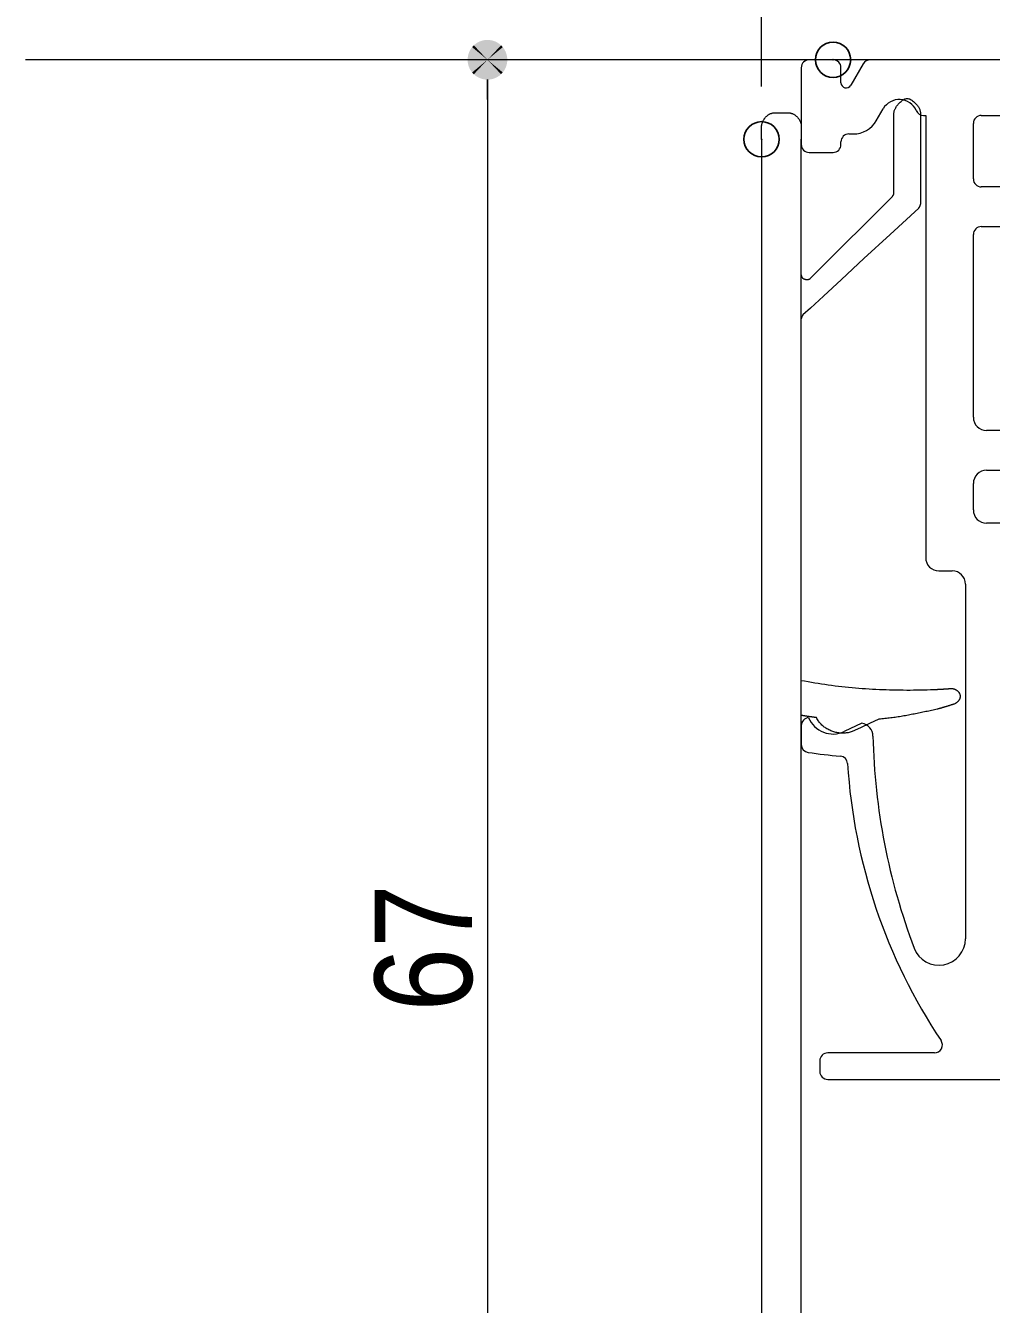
# Model space of a CAD drawing. Units: millimetres, scale not verified. Extents: x -4547 to 4547, y -2284 to 2284.
# Drawn here: x -674.4 to -400.8, y 363.5 to 725.6 of the extents above; entities that cross this region are included whole.
import ezdxf
from ezdxf.enums import TextEntityAlignment as Align

# ---------------------------------------------------------------- set-up
doc = ezdxf.new("R2010")
doc.units = ezdxf.units.MM
doc.header["$LTSCALE"] = 20
doc.header["$PDMODE"] = 32
doc.header["$PDSIZE"] = 10
for name, color, linetype, lineweight in [('0-1_3一般', 7, 'Continuous', 15), ('0-3_0', 7, 'Continuous', 25), ('0-5_2寸法-1', 7, 'Continuous', 15)]:
    doc.layers.add(name, color=color, linetype=linetype, lineweight=lineweight)
doc.layers.add('0-4_Defpoints', color=7, linetype='Continuous')
doc.styles.add('ＭＳ Ｐゴシック', font='')
doc.styles.get('ＭＳ Ｐゴシック').set_extended_font_data('MS PGothic')

# ---------------------------------------------------------------- blocks, each defined once
blk = doc.blocks.new('グループ-40')
at = {"layer": '0-1_3一般', "lineweight": 5}
for p, q in [((17719.7, 14274), (17719.7, 13839)), ((17899.7, 14319), (17764.7, 14319)), ((17944.7, 14189.4), (17944.7, 14274)), ((18071.2, 14296.5), (18000.7, 14174.4)), ((18904.7, 14319), (18110.2, 14319)), ((18144.8, 13974), (18183.8, 14041.5)), ((18412.2, 14004), (18424.7, 14004)), ((18424.7, 14004), (18424.7, 11499)), ((18739.7, 14004), (19654.7, 14004)), ((18694.7, 13644), (18694.7, 13959)), ((17944.7, 13839), (17944.7, 13854)), ((17989.7, 13899), (18014.9, 13899)), ((17764.7, 13794), (17899.7, 13794)), ((18889.7, 13599), (18739.7, 13599)), ((18694.7, 12294), (18694.7, 13329)), ((18739.7, 13374), (18889.7, 13374)), ((18859.7, 12219), (18769.7, 12219)), ((18769.7, 11994), (18859.7, 11994)), ((18694.7, 11769), (18694.7, 11919)), ((19804.7, 11694), (18769.7, 11694)), ((18499.7, 11424), (18574.7, 11424)), ((18649.7, 11349), (18649.7, 9340.5)), ((17719.7, 10547.8), (17719.7, 10440.5)), ((18062.8, 10560.6), (17963.1, 10514.1)), ((18474.1, 8694), (17869.7, 8694)), ((17824.7, 8649), (17824.7, 8589)), ((17869.7, 8544), (20067.2, 8544))]:
    blk.add_line(p, q, dxfattribs=at)
for centre, radius, start, end in [((17764.7, 14274), 45, 90, 180), ((17899.7, 14274), 45, 0, 90), ((18110.2, 14274), 45, 90, 150), ((17974.7, 14189.4), 30, 180, 330), ((18274.7, 13989), 105, 23.57818, 150), ((18412.2, 14049), 45, 203.57818, 270), ((18739.7, 13959), 45, 90, 180), ((18014.9, 14049), 150, 270, 330), ((17764.7, 13839), 45, 180, 270), ((17899.7, 13839), 45, 270, 0), ((17989.7, 13854), 45, 90, 180), ((18739.7, 13644), 45, 180, 270), ((18739.7, 13329), 45, 90, 180), ((18769.7, 12294), 75, 180, 270), ((18769.7, 11919), 75, 90, 180), ((18769.7, 11769), 75, 180, 270), ((18499.7, 11499), 75, 180, 270), ((18574.7, 11349), 75, 0, 90), ((17764.7, 10547.8), 45, 94.57764, 180), ((17899.7, 10650), 150, 202.4905, 295), ((18050.6, 10486.6), 75, 1.23901, 80.59541), ((17764.7, 10440.5), 45, 180, 261.82139), ((21724.7, 10566), 3600, 181.23901, 200.80744), ((18274.7, 13989), 3630, 261.82139, 264.72794), ((17937, 10329.6), 45, 3.56476, 84.72794), ((21154.1, 10530), 3178.3, 183.56476, 213.75409), ((18499.7, 9340.5), 150, 200.80744, 0), ((17869.7, 8649), 45, 90, 180), ((18474.1, 8739), 45, 270, 33.75409), ((17869.7, 8589), 45, 180, 270)]:
    blk.add_arc(centre, radius, start, end, dxfattribs=at)
blk = doc.blocks.new('グループ-41')
at = {"layer": '0-1_3一般', "lineweight": 5}
for p, q in [((17566.8, 14018.5), (17569.7, 14018.6)), ((17569.7, 14018.6), (17644.7, 14018.6)), ((18244.7, 13566), (18244.7, 14018.6)), ((18394.7, 14018.6), (18394.7, 13501)), ((17494.7, 13868.6), (17494.7, 13943.6)), ((17719.5, 13946.5), (17719.7, 13943.6)), ((17719.7, 13943.6), (17719.7, 13868.6)), ((17494.7, 13868.6), (17494.7, 4418.6)), ((17719.7, 4418.6), (17719.7, 13868.6)), ((18244.7, 13565.4), (18244.7, 13566)), ((18394.7, 13500.4), (18394.7, 13501)), ((17769.4, 13078.9), (17770.9, 13079.8)), ((17719.8, 12852.8), (17719.7, 12852.2)), ((18471.8, 10752.2), (18491.1, 10753.1)), ((18569.2, 10758.1), (18571.2, 10758.2)), ((17721.8, 10605.5), (17719.7, 10605.9)), ((17808.6, 10587.6), (17805.7, 10592.9)), ((18168.1, 10584.9), (18159.8, 10584.1))]:
    blk.add_line(p, q, dxfattribs=at)
for points in [[(18244.7, 14018.6), (18245.2, 14022.1), (18245.8, 14025.7), (18246.8, 14029.3), (18247.9, 14032.9), (18249.3, 14036.6), (18251, 14040.3), (18252.8, 14044), (18255, 14047.8), (18257.3, 14051.6), (18259.9, 14055.5), (18262.8, 14059.4), (18265.8, 14063.3), (18269.2, 14067.3), (18272.7, 14071.3), (18276.5, 14075.3), (18280.5, 14079.4), (18284.8, 14083.5), (18289.1, 14087.2), (18293.4, 14090.4), (18297.8, 14093.1), (18302.1, 14095.3), (18306.5, 14097), (18310.9, 14098.3), (18315.2, 14099), (18319.6, 14099.3), (18324, 14099), (18328.4, 14098.3), (18332.8, 14097.1), (18337.2, 14095.3), (18341.7, 14093.1), (18346.1, 14090.4), (18350.6, 14087.2), (18355, 14083.5), (18359.4, 14079.4), (18363.6, 14075.4), (18367.5, 14071.3), (18371.1, 14067.3), (18374.5, 14063.4), (18377.6, 14059.5)], [(18377.6, 14059.5), (18380.5, 14055.6), (18383.1, 14051.7), (18385.4, 14047.9), (18387.5, 14044.1), (18389.3, 14040.3), (18390.8, 14036.6), (18392.1, 14032.9), (18393.2, 14029.3), (18393.9, 14025.7), (18394.5, 14022.1), (18394.7, 14018.6)], [(17494.7, 13943.6), (17495.1, 13946.5), (17495.7, 13949.3), (17496.3, 13952.2), (17497, 13955), (17497.8, 13957.7), (17498.6, 13960.5), (17499.6, 13963.2), (17500.6, 13965.9), (17501.7, 13968.5), (17502.9, 13971.1), (17504.2, 13973.7), (17505.5, 13976.3), (17507, 13978.8), (17508.5, 13981.3), (17510.1, 13983.8), (17511.9, 13986.2), (17513.6, 13988.6), (17515.5, 13991), (17517.5, 13993.3), (17519.5, 13995.6), (17521.6, 13997.8), (17523.7, 13999.9), (17525.9, 14001.9), (17528.2, 14003.8), (17530.4, 14005.6), (17532.7, 14007.3), (17535.1, 14008.8), (17537.5, 14010.3), (17540, 14011.6), (17542.4, 14012.8), (17545, 14013.9), (17547.6, 14014.8), (17550.2, 14015.7), (17552.8, 14016.5), (17555.5, 14017.1), (17558.3, 14017.6), (17561.1, 14018), (17563.9, 14018.3), (17566.8, 14018.5)], [(17644.7, 14018.6), (17647.6, 14018.5), (17650.5, 14018.3), (17653.4, 14018), (17656.2, 14017.6), (17658.9, 14017.1), (17661.7, 14016.5), (17664.4, 14015.7), (17667, 14014.9), (17669.7, 14013.9), (17672.2, 14012.8), (17674.8, 14011.6), (17677.3, 14010.3), (17679.7, 14008.9), (17682.2, 14007.3), (17684.6, 14005.7), (17686.9, 14003.9), (17689.2, 14002), (17691.5, 14000), (17693.7, 13997.9), (17695.9, 13995.7), (17698.1, 13993.4), (17700.1, 13991.1), (17702, 13988.7), (17703.9, 13986.3), (17705.6, 13983.9), (17707.2, 13981.4), (17708.8, 13979), (17710.2, 13976.4), (17711.5, 13973.9), (17712.8, 13971.3), (17713.9, 13968.7), (17715, 13966), (17715.9, 13963.3), (17716.7, 13960.6), (17717.5, 13957.8), (17718.1, 13955), (17718.7, 13952.2), (17719.1, 13949.4), (17719.5, 13946.5)], [(18235.9, 13544.8), (18236.3, 13545.2), (18236.7, 13545.7), (18237, 13546.1), (18237.4, 13546.6), (18237.7, 13547.1), (18238.1, 13547.6), (18238.4, 13548), (18238.7, 13548.5), (18239, 13549), (18239.3, 13549.5), (18239.6, 13550), (18239.9, 13550.5), (18240.2, 13551), (18240.5, 13551.5), (18240.8, 13552), (18241.1, 13552.6), (18241.3, 13553.1), (18241.6, 13553.6), (18241.8, 13554.2), (18242.1, 13554.7), (18242.3, 13555.2), (18242.5, 13555.8), (18242.7, 13556.3), (18242.9, 13556.9), (18243.1, 13557.4), (18243.3, 13558), (18243.5, 13558.5), (18243.6, 13559.1), (18243.8, 13559.7), (18243.9, 13560.2), (18244, 13560.8), (18244.2, 13561.4), (18244.3, 13561.9), (18244.4, 13562.5), (18244.4, 13563.1), (18244.5, 13563.6), (18244.6, 13564.2), (18244.6, 13564.8), (18244.7, 13565.4)], [(18385, 13478.9), (18222.4, 13329), (18074.6, 13192.6), (17947.2, 13075.1), (17844.8, 12980.6), (17771.2, 12912.8), (17729.4, 12874.2)], [(17770.9, 13079.8), (17846.3, 13155.1), (17951.8, 13260.7), (18083.4, 13392.3), (18235.9, 13544.8)], [(18385, 13478.9), (18385.5, 13479.4), (18385.9, 13479.9), (18386.2, 13480.3), (18386.6, 13480.8), (18387, 13481.3), (18387.4, 13481.8), (18387.7, 13482.3), (18388.1, 13482.8), (18388.4, 13483.3), (18388.8, 13483.8), (18389.1, 13484.3), (18389.4, 13484.8), (18389.8, 13485.4), (18390.1, 13485.9), (18390.4, 13486.4), (18390.7, 13487), (18391, 13487.5), (18391.2, 13488.1), (18391.5, 13488.6), (18391.8, 13489.2), (18392, 13489.7), (18392.3, 13490.3), (18392.5, 13490.9), (18392.7, 13491.4), (18392.9, 13492), (18393.1, 13492.6), (18393.3, 13493.2), (18393.5, 13493.8), (18393.7, 13494.4), (18393.8, 13494.9), (18394, 13495.5), (18394.1, 13496.1), (18394.2, 13496.7), (18394.3, 13497.3), (18394.4, 13497.9), (18394.5, 13498.5), (18394.6, 13499.1), (18394.6, 13499.8), (18394.7, 13500.4)], [(17719.7, 13101), (17719.8, 13099.2), (17719.9, 13097.5), (17720.1, 13095.9), (17720.5, 13094.3), (17720.9, 13092.7), (17721.4, 13091.3), (17721.9, 13089.9), (17722.6, 13088.5), (17723.4, 13087.2), (17724.2, 13086), (17725.2, 13084.8), (17726.2, 13083.7), (17727.3, 13082.6), (17728.6, 13081.6), (17729.9, 13080.6), (17731.2, 13079.8), (17732.7, 13078.9), (17734.3, 13078.2), (17735.9, 13077.4), (17737.7, 13076.8), (17739.5, 13076.2), (17741.2, 13075.7), (17743, 13075.2), (17744.7, 13074.9), (17746.5, 13074.6), (17748.2, 13074.4), (17749.9, 13074.3), (17751.6, 13074.2), (17753.3, 13074.3), (17754.9, 13074.4), (17756.6, 13074.6), (17758.2, 13074.8), (17759.9, 13075.2), (17761.5, 13075.6), (17763.1, 13076.1), (17764.7, 13076.7), (17766.3, 13077.3), (17767.8, 13078.1), (17769.4, 13078.9)], [(17729.4, 12874.2), (17729, 12873.7), (17728.6, 12873.3), (17728.2, 12872.8), (17727.8, 12872.3), (17727.4, 12871.8), (17727, 12871.3), (17726.7, 12870.8), (17726.3, 12870.3), (17726, 12869.8), (17725.7, 12869.3), (17725.3, 12868.8), (17725, 12868.2), (17724.7, 12867.7), (17724.4, 12867.2), (17724.1, 12866.7), (17723.8, 12866.1), (17723.6, 12865.6), (17723.3, 12865), (17723, 12864.5), (17722.8, 12863.9), (17722.6, 12863.4), (17722.3, 12862.8), (17722.1, 12862.3), (17721.9, 12861.7), (17721.7, 12861.1), (17721.5, 12860.6), (17721.3, 12860), (17721.1, 12859.4), (17721, 12858.8), (17720.8, 12858.2), (17720.7, 12857.7), (17720.5, 12857.1), (17720.4, 12856.5), (17720.3, 12855.9), (17720.1, 12855.3), (17720, 12854.6), (17719.9, 12854), (17719.9, 12853.4), (17719.8, 12852.8)], [(17719.7, 10804.1), (17738.7, 10800.5), (17757.8, 10797), (17776.9, 10793.7), (17796, 10790.5), (17815.1, 10787.4), (17834.2, 10784.4), (17853.3, 10781.6), (17872.5, 10778.9), (17891.7, 10776.3), (17910.9, 10773.8), (17930.1, 10771.5), (17949.3, 10769.3), (17968.6, 10767.2), (17987.8, 10765.2), (18007.1, 10763.4), (18026.4, 10761.6), (18045.7, 10760), (18065.1, 10758.5), (18084.4, 10757.2), (18103.8, 10756), (18123.2, 10754.8), (18142.6, 10753.8), (18161.9, 10752.9), (18181.3, 10752.1), (18200.7, 10751.4), (18220.1, 10750.8), (18239.4, 10750.3), (18258.8, 10749.9), (18278.2, 10749.6), (18297.5, 10749.4), (18316.9, 10749.3), (18336.3, 10749.3), (18355.6, 10749.4), (18375, 10749.6), (18394.4, 10749.9), (18413.7, 10750.4), (18433.1, 10750.9), (18452.4, 10751.5), (18471.8, 10752.2)], [(18491.1, 10753.1), (18493.1, 10753.2), (18495.1, 10753.3), (18497.1, 10753.4), (18499.2, 10753.5), (18501.2, 10753.6), (18503.2, 10753.7), (18505.2, 10753.8), (18507.2, 10753.9), (18509.2, 10754.1), (18511.2, 10754.2), (18513.2, 10754.3), (18515.2, 10754.4), (18517.2, 10754.5), (18519.2, 10754.7), (18521.2, 10754.8), (18523.2, 10754.9), (18525.2, 10755), (18527.2, 10755.2), (18529.2, 10755.3), (18531.2, 10755.4), (18533.2, 10755.6), (18535.2, 10755.7), (18537.2, 10755.8), (18539.2, 10756), (18541.2, 10756.1), (18543.2, 10756.2), (18545.2, 10756.4), (18547.2, 10756.5), (18549.2, 10756.6), (18551.2, 10756.8), (18553.2, 10756.9), (18555.2, 10757.1), (18557.2, 10757.2), (18559.2, 10757.4), (18561.2, 10757.5), (18563.2, 10757.7), (18565.2, 10757.8), (18567.2, 10757.9), (18569.2, 10758.1)], [(18571.2, 10758.2), (18573.1, 10758.1), (18574.9, 10757.9), (18576.7, 10757.6), (18578.5, 10757.3), (18580.3, 10756.9), (18582, 10756.5), (18583.8, 10756), (18585.5, 10755.5), (18587.2, 10754.9), (18588.8, 10754.2), (18590.5, 10753.5), (18592.2, 10752.7), (18593.8, 10751.9), (18595.4, 10751), (18597, 10750), (18598.6, 10749), (18600.1, 10748), (18601.7, 10746.9), (18603.2, 10745.7), (18604.7, 10744.5), (18606.1, 10743.2), (18607.5, 10741.9), (18608.8, 10740.6), (18610.1, 10739.2), (18611.2, 10737.8), (18612.3, 10736.4), (18613.3, 10734.9), (18614.3, 10733.5), (18615.1, 10731.9), (18615.9, 10730.4), (18616.6, 10728.8), (18617.3, 10727.2), (18617.8, 10725.6), (18618.3, 10724), (18618.7, 10722.3), (18619.1, 10720.5), (18619.4, 10718.8), (18619.5, 10717), (18619.7, 10715.2)], [(18591.4, 10672.1), (18590.2, 10671.4), (18589, 10670.7), (18586.6, 10669.9), (18584.1, 10669.1), (18581.7, 10668.3), (18579.3, 10667.5), (18576.8, 10666.7), (18574.4, 10666), (18572, 10665.2), (18569.5, 10664.4), (18567.1, 10663.6), (18564.7, 10662.9), (18562.2, 10662.1), (18559.8, 10661.3), (18557.3, 10660.5), (18554.9, 10659.8), (18552.5, 10659), (18550, 10658.3), (18547.6, 10657.5), (18545.1, 10656.8), (18542.7, 10656), (18540.2, 10655.3), (18537.8, 10654.5), (18535.4, 10653.8), (18532.9, 10653.1), (18530.5, 10652.3), (18528, 10651.6), (18525.6, 10650.9), (18523.1, 10650.1), (18520.6, 10649.4), (18518.2, 10648.7), (18515.7, 10648), (18513.3, 10647.3), (18510.8, 10646.6), (18508.4, 10645.9), (18505.9, 10645.2), (18503.4, 10644.5), (18501, 10643.8), (18498.5, 10643.1)], [(18619.7, 10715.2), (18619.7, 10713.4), (18619.7, 10712), (18619.6, 10710.6), (18619.5, 10709.2), (18619.3, 10707.9), (18619.1, 10706.5), (18618.9, 10705.2), (18618.6, 10703.9), (18618.2, 10702.6), (18617.8, 10701.4), (18617.4, 10700.1), (18616.9, 10698.9), (18616.4, 10697.6), (18615.8, 10696.4), (18615.2, 10695.2), (18614.5, 10694), (18613.8, 10692.9), (18613, 10691.7), (18612.2, 10690.6), (18611.4, 10689.4), (18610.5, 10688.3), (18609.6, 10687.2), (18608.6, 10686.2), (18607.7, 10685.1), (18606.7, 10684.1), (18605.7, 10683.1), (18604.7, 10682.1), (18603.7, 10681.1), (18602.7, 10680.2), (18601.6, 10679.3), (18600.6, 10678.4), (18599.5, 10677.5), (18598.4, 10676.7), (18597.3, 10675.9), (18596.1, 10675.1), (18595, 10674.3), (18593.8, 10673.5), (18592.6, 10672.8), (18591.4, 10672.1)], [(17805.7, 10592.9), (17803.6, 10593.3), (17801.4, 10593.6), (17799.3, 10593.9), (17797.1, 10594.2), (17795, 10594.5), (17792.8, 10594.8), (17790.7, 10595.1), (17788.5, 10595.4), (17786.3, 10595.7), (17784.2, 10596), (17782, 10596.3), (17779.9, 10596.6), (17777.7, 10596.9), (17775.6, 10597.2), (17773.4, 10597.5), (17771.2, 10597.7), (17769.1, 10598), (17766.9, 10598.3), (17764.8, 10598.6), (17762.6, 10598.9), (17760.5, 10599.1), (17758.3, 10599.4), (17756.1, 10599.7), (17754, 10600), (17751.8, 10600.3), (17749.7, 10600.6), (17747.5, 10601), (17745.4, 10601.3), (17743.2, 10601.6), (17741.1, 10602), (17738.9, 10602.3), (17736.8, 10602.7), (17734.7, 10603.1), (17732.5, 10603.5), (17730.4, 10603.8), (17728.2, 10604.2), (17726.1, 10604.6), (17724, 10605), (17721.8, 10605.5)], [(18008.1, 10513.4), (18002.3, 10511.6), (17996.6, 10510), (17990.8, 10508.7), (17985, 10507.5), (17979.2, 10506.5), (17973.4, 10505.8), (17967.7, 10505.2), (17961.9, 10504.8), (17956.1, 10504.7), (17950.3, 10504.8), (17944.5, 10505), (17938.6, 10505.5), (17932.8, 10506.2), (17927, 10507.1), (17921.2, 10508.2), (17915.4, 10509.5), (17909.5, 10511), (17903.7, 10512.7), (17897.9, 10514.6), (17892, 10516.7), (17886.3, 10519), (17880.6, 10521.5), (17875.2, 10524.1), (17869.9, 10526.9), (17864.7, 10529.9), (17859.7, 10533), (17854.9, 10536.2), (17850.2, 10539.6), (17845.6, 10543.2), (17841.2, 10546.9), (17837, 10550.8), (17832.9, 10554.9), (17829, 10559.1), (17825.2, 10563.4), (17821.6, 10568), (17818.1, 10572.6), (17814.8, 10577.5), (17811.6, 10582.5), (17808.6, 10587.6)], [(18159.8, 10584.1), (18106.6, 10559.3), (18056, 10535.7), (18008.1, 10513.4)], [(18491.1, 10641.1), (18482.9, 10639.2), (18474.7, 10637.4), (18466.5, 10635.6), (18458.3, 10633.7), (18450.1, 10632), (18441.8, 10630.2), (18433.6, 10628.4), (18425.4, 10626.7), (18417.1, 10624.9), (18408.9, 10623.2), (18400.7, 10621.5), (18392.4, 10619.8), (18384.2, 10618.1), (18375.9, 10616.5), (18367.7, 10614.8), (18359.4, 10613.2), (18351.1, 10611.6), (18342.9, 10610), (18334.6, 10608.4), (18326.3, 10606.8), (18318.1, 10605.3), (18309.8, 10603.8), (18301.5, 10602.3), (18293.2, 10600.9), (18284.9, 10599.5), (18276.6, 10598.2), (18268.3, 10596.9), (18260, 10595.7), (18251.7, 10594.5), (18243.3, 10593.3), (18235, 10592.2), (18226.7, 10591.1), (18218.3, 10590.1), (18210, 10589.1), (18201.6, 10588.2), (18193.2, 10587.3), (18184.9, 10586.4), (18176.5, 10585.6), (18168.1, 10584.9)], [(18498.5, 10643.1), (18496.1, 10642.4), (18493.6, 10641.8), (18491.1, 10641.1)]]:
    blk.add_lwpolyline(points, dxfattribs=at)
blk = doc.blocks.new('グループ-47')
at = {"layer": '0-1_3一般', "lineweight": 5}
blk.add_lwpolyline([(28594.7, 14319), (24424.7, 14319), (13324.7, 14319)], dxfattribs=at)
blk = doc.blocks.new('グループ-49')
at = {"layer": '0-1_3一般'}
for name in ['グループ-40', 'グループ-47', 'グループ-41']:
    blk.add_blockref(name, (0, 0), dxfattribs=at)
blk = doc.blocks.new('_Dot')
at = {"layer": '0-3_0'}
blk.add_line((-10, 0), (-20, 0), dxfattribs=at)
for points in [[(0, 0), (-8.09, 5.88), (-7.29, 6.85)], [(0, 0), (-7.29, 6.85), (-6.37, 7.71)], [(0, 0), (-6.37, 7.71), (-5.36, 8.44)], [(0, 0), (-5.36, 8.44), (-4.26, 9.05)], [(0, 0), (-4.26, 9.05), (-3.09, 9.51)], [(0, 0), (-3.09, 9.51), (-1.87, 9.82)], [(0, 0), (-1.87, 9.82), (-0.63, 9.98)], [(0, 0), (-0.63, 9.98), (0.63, 9.98)], [(0, 0), (0.63, 9.98), (1.87, 9.82)], [(0, 0), (1.87, 9.82), (3.09, 9.51)], [(0, 0), (3.09, 9.51), (4.26, 9.05)], [(0, 0), (4.26, 9.05), (5.36, 8.44)], [(0, 0), (5.36, 8.44), (6.37, 7.71)], [(0, 0), (6.37, 7.71), (7.29, 6.85)], [(0, 0), (7.29, 6.85), (8.09, 5.88)], [(0, 0), (-10, 0), (-9.92, 1.25)], [(0, 0), (-9.92, -1.25), (-10, 0)], [(0, 0), (-9.92, 1.25), (-9.69, 2.49)], [(0, 0), (-9.69, -2.49), (-9.92, -1.25)], [(0, 0), (-9.69, 2.49), (-9.3, 3.68)], [(0, 0), (-9.3, -3.68), (-9.69, -2.49)], [(0, 0), (-9.3, 3.68), (-8.76, 4.82)], [(0, 0), (-8.76, -4.82), (-9.3, -3.68)], [(0, 0), (-8.76, 4.82), (-8.09, 5.88)], [(0, 0), (-8.09, -5.88), (-8.76, -4.82)], [(0, 0), (-7.29, -6.85), (-8.09, -5.88)], [(0, 0), (-6.37, -7.71), (-7.29, -6.85)], [(0, 0), (-5.36, -8.44), (-6.37, -7.71)], [(0, 0), (-4.26, -9.05), (-5.36, -8.44)], [(0, 0), (-3.09, -9.51), (-4.26, -9.05)], [(0, 0), (-1.87, -9.82), (-3.09, -9.51)], [(0, 0), (-0.63, -9.98), (-1.87, -9.82)], [(0, 0), (0.63, -9.98), (-0.63, -9.98)], [(0, 0), (8.09, 5.88), (8.76, 4.82)], [(0, 0), (8.76, 4.82), (9.3, 3.68)], [(0, 0), (9.3, 3.68), (9.69, 2.49)], [(0, 0), (9.69, 2.49), (9.92, 1.25)], [(0, 0), (9.92, 1.25), (10, 0)], [(0, 0), (1.87, -9.82), (0.63, -9.98)], [(0, 0), (3.09, -9.51), (1.87, -9.82)], [(0, 0), (4.26, -9.05), (3.09, -9.51)], [(0, 0), (5.36, -8.44), (4.26, -9.05)], [(0, 0), (6.37, -7.71), (5.36, -8.44)], [(0, 0), (7.29, -6.85), (6.37, -7.71)], [(0, 0), (8.09, -5.88), (7.29, -6.85)], [(0, 0), (8.76, -4.82), (8.09, -5.88)], [(0, 0), (9.3, -3.68), (8.76, -4.82)], [(0, 0), (9.69, -2.49), (9.3, -3.68)], [(0, 0), (9.92, -1.25), (9.69, -2.49)], [(0, 0), (10, 0), (9.92, -1.25)]]:
    blk.add_solid(points, dxfattribs=at)

msp = doc.modelspace()

# ---------------------------------------------------------------- linework, layer by layer
at = {"layer": '0-4_Defpoints'}
for p in [(-445.64, 715.95), (-465.89, 693.43)]:
    msp.add_point(p, dxfattribs=at)
at = {"layer": '0-5_2寸法-1'}
for p, q in [((-465.89, 708.43), (-465.89, 815.37)), ((-460.64, 715.95), (-558.54, 715.95)), ((-543.54, 704.7), (-543.54, 224.68))]:
    msp.add_line(p, q, dxfattribs=at)

# ---------------------------------------------------------------- block references
at = {"layer": '0-1_3一般', "xscale": 0.05, "yscale": 0.05}
msp.add_blockref('グループ-49', (-1340.62, 0), dxfattribs=at)
at = {"layer": '0-5_2寸法-1', "xscale": 0.5627563, "yscale": 0.5627563, "rotation": 90}
msp.add_blockref('_Dot', (-543.54, 715.95), dxfattribs=at)

# ---------------------------------------------------------------- texts
at = {"layer": '0-5_2寸法-1', "style": 'ＭＳ Ｐゴシック', "width": 0.9}
msp.add_text('67', height=27.57, rotation=90, dxfattribs=at).set_placement((-539.66, 446.39), align=Align.BOTTOM_LEFT)

doc.saveas('drawing.dxf')
